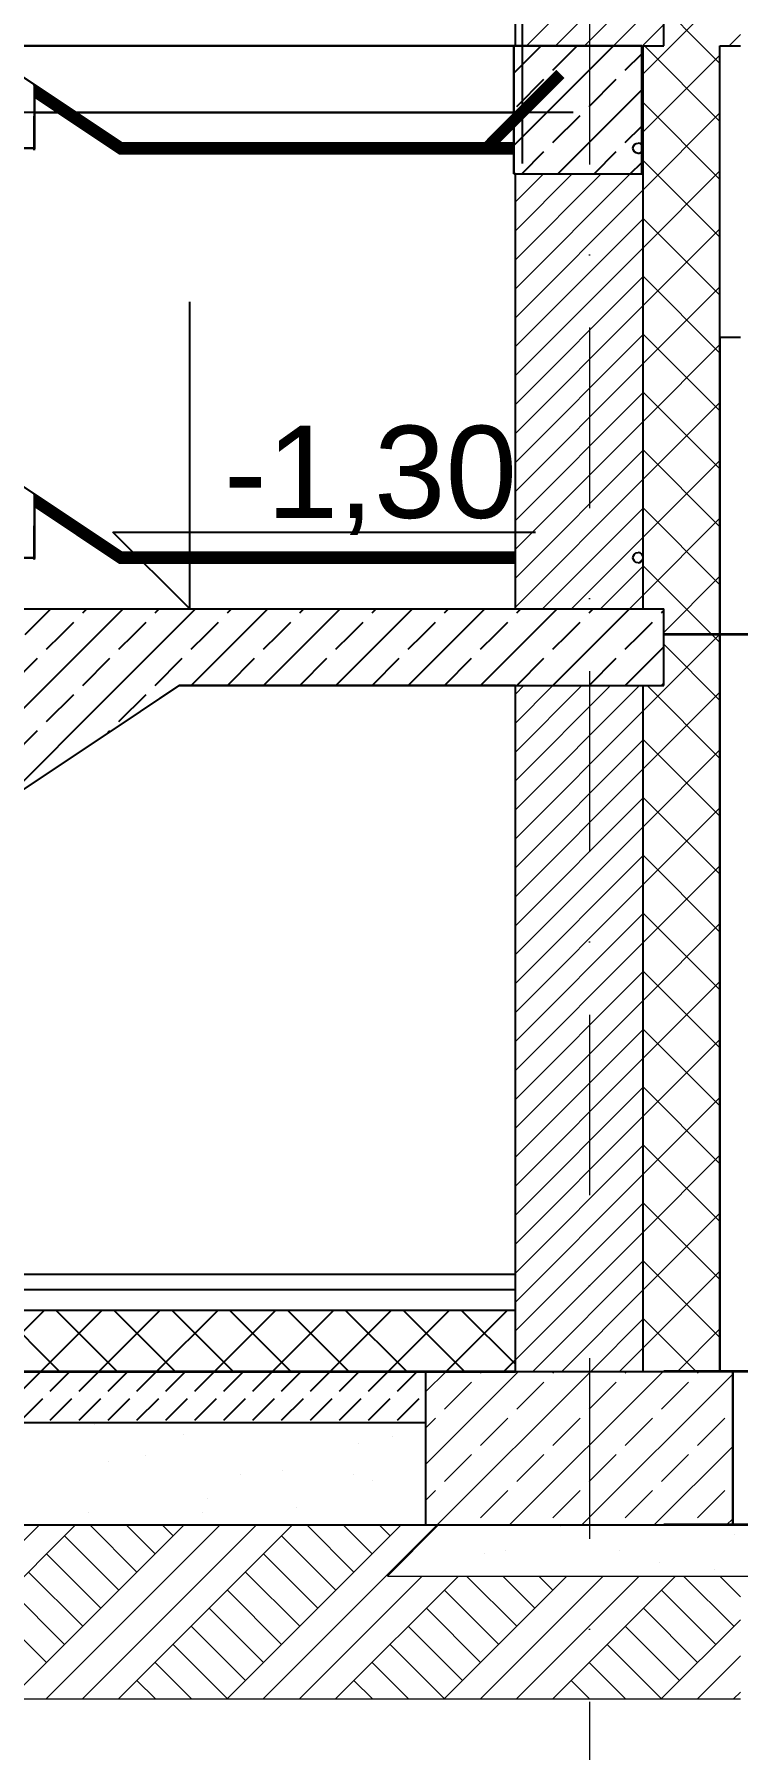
# Model space of a CAD drawing. Header units: millimetres. Extents: x 4647 to 73915, y -13612 to -8141.
# Drawn here: x 12564.9 to 12702.4, y -11426.5 to -11091.3 of the extents above; entities that cross this region are included whole.
import ezdxf
from ezdxf.enums import TextEntityAlignment as Align

# ---------------------------------------------------------------- set-up
doc = ezdxf.new("R2010")
doc.units = ezdxf.units.MM
doc.linetypes.add('Kropki i Kreski', pattern=[67.027776, 35.277777, -17.638888, 0, -14.111111])
for name, color, linetype in [('2D - Ogólne', 7, 'Continuous'), ('Konstrukcja - Siatka mod', 7, 'Continuous'), ('Konstrukcja - wieńce', 7, 'Continuous'), ('Konstrukcja - Ściany', 7, 'Continuous'), ('Konstrukcja - Ściany zew', 7, 'Continuous'), ('Structural - Combined', 7, 'Continuous'), ('Sytuacja - Teren', 7, 'Continuous'), ('WIDOK', 7, 'Continuous'), ('Wymiarowanie - Ogólne', 7, 'Continuous')]:
    doc.layers.add(name, color=color, linetype=linetype)
doc.layers.add('a_wymiary', color=250, linetype='Continuous', lineweight=9)
doc.layers.add('Konstrukcja - Siatka mod_Nr_Pióra__1', color=7, linetype='Continuous', lineweight=5)
doc.layers.add('Konstrukcja - Siatka mod_Nr_Pióra__4', color=7, linetype='Continuous', lineweight=5, true_color=0x029e21)
doc.styles.add('GENERATED_STYLE_1', font='arialbd.ttf')
doc.styles.add('GENERATED_STYLE_4', font='arial.ttf')
doc.styles.get("Standard").update_dxf_attribs({"font": 'arial.ttf'})
doc.dimstyles.new('1-100', dxfattribs={"dimtxt": 13, "dimasz": 15, "dimexe": 10, "dimexo": 20, "dimgap": 5, "dimtad": 1, "dimdec": 1, "dimrnd": 0.5, "dimtxsty": 'Standard', "dimblk": 'ARCHTICK', "dimcen": 0.09, "dimdle": 10, "dimadec": 0, "dimazin": 0, "dimtfac": 1, "dimtdec": 1, "dimtofl": 0, "dimtmove": 0, "dimatfit": 3, "dimfxl": 10, "dimfxlon": 1, "dimtolj": 1, "dimtzin": 0, "dimarcsym": 0})

# ---------------------------------------------------------------- blocks, each defined once
blk = doc.blocks.new('Standardowy znacznik siatki_3')
at = {"layer": 'Konstrukcja - Siatka mod_Nr_Pióra__4', "linetype": 'Kropki i Kreski'}
blk.add_line((1, 0), (1660.6, 0), dxfattribs=at)
at = {"layer": 'Konstrukcja - Siatka mod_Nr_Pióra__1', "style": 'GENERATED_STYLE_1'}
blk.add_attdef('AC_MarkerText_1', text='', height=18, rotation=90, dxfattribs=at).set_placement((-6.71, -6.83), align=Align.BOTTOM_LEFT)
blk = doc.blocks.new('_ArchTick')
at = {"color": 0, "linetype": 'ByBlock', "const_width": 0.15}
blk.add_lwpolyline([(-0.5, -0.5), (0.5, 0.5)], dxfattribs=at)
blk = doc.blocks.new('*D843')
at = {"layer": 'a_wymiary', "color": 0, "lineweight": -2, "transparency": 16777216}
for p, q in [((12660.29, -11086.57), (12660.29, -11116.57)), ((12345.09, -11106.57), (12345.09, -11096.57)), ((12670.29, -11106.57), (12335.09, -11106.57))]:
    blk.add_line(p, q, dxfattribs=at)
at = {"layer": 'DEFPOINTS', "color": 0, "transparency": 16777216}
for p in [(12660.29, -10936.07), (12345.09, -11106.57), (12345.09, -11106.57)]:
    blk.add_point(p, dxfattribs=at)
at = {"layer": 'a_wymiary', "color": 0, "lineweight": -2, "transparency": 16777216, "xscale": 15, "yscale": 15, "zscale": 15, "rotation": 180}
blk.add_blockref('_ArchTick', (12345.09, -11106.57), dxfattribs=at)
at = {"layer": 'a_wymiary', "color": 0, "lineweight": -2, "transparency": 16777216, "xscale": 15, "yscale": 15, "zscale": 15}
blk.add_blockref('_ArchTick', (12660.29, -11106.57), dxfattribs=at)
at = {"layer": 'a_wymiary', "color": 0, "transparency": 16777216, "insert": (12502.69, -11094.93), "char_height": 13, "attachment_point": 5}
blk.add_mtext('\\A1;315', dxfattribs=at)

msp = doc.modelspace()

# ---------------------------------------------------------------- linework, layer by layer
for p, q in [((12658.98, -11093.57), (12658.98, -10936.07)), ((12658.68, -11093.57), (12559.01, -11093.57)), ((12559.01, -11093.57), (12658.98, -11093.57)), ((12683.68, -11093.57), (12658.68, -11093.57)), ((12658.68, -11093.57), (12658.68, -11118.57)), ((12658.68, -11106.57), (12658.68, -11093.57)), ((12683.68, -11118.57), (12683.68, -11093.57)), ((12582.14, -11112.57), (12559.01, -11097.15)), ((12559.01, -11097.15), (12573.14, -11106.57)), ((12564.76, -11100.99), (12564.94, -11101.15)), ((12564.97, -11101.39), (12564.91, -11113.19)), ((12564.91, -11113.19), (12564.97, -11101.39)), ((12564.97, -11101.39), (12564.94, -11101.15)), ((12564.94, -11101.15), (12564.95, -11101.2)), ((12564.95, -11101.2), (12582.12, -11112.64)), ((12564.95, -11101.2), (12564.97, -11101.39)), ((12582.12, -11112.64), (12564.95, -11101.2)), ((12564.98, -11113.57), (12564.97, -11101.39)), ((12564.97, -11101.39), (12564.97, -11101.48)), ((12564.97, -11101.48), (12582.05, -11112.86)), ((12564.97, -11101.48), (12564.98, -11101.87)), ((12582.05, -11112.86), (12564.97, -11101.48)), ((12564.98, -11101.87), (12581.95, -11113.19)), ((12564.98, -11101.87), (12564.98, -11102.33)), ((12581.95, -11113.19), (12564.98, -11101.87)), ((12564.98, -11102.33), (12581.84, -11113.57)), ((12564.98, -11102.33), (12564.98, -11102.79)), ((12581.84, -11113.57), (12564.98, -11102.33)), ((12564.98, -11102.79), (12581.72, -11113.95)), ((12564.98, -11102.79), (12564.98, -11103.18)), ((12581.72, -11113.95), (12564.98, -11102.79)), ((12564.98, -11103.18), (12581.62, -11114.28)), ((12564.98, -11103.18), (12564.98, -11103.44)), ((12581.62, -11114.28), (12564.98, -11103.18)), ((12564.98, -11103.44), (12564.98, -11103.53)), ((12581.56, -11114.49), (12564.98, -11103.44)), ((12564.98, -11103.44), (12581.56, -11114.49)), ((12564.98, -11103.53), (12581.54, -11114.57)), ((12564.98, -11103.53), (12564.98, -11106.57)), ((12569.54, -11106.57), (12564.98, -11103.53)), ((12564.98, -11106.57), (12569.54, -11106.57)), ((12569.54, -11106.57), (12564.98, -11106.57)), ((12564.98, -11106.57), (12564.98, -11113.57)), ((12581.54, -11114.57), (12569.54, -11106.57)), ((12573.14, -11106.57), (12658.68, -11106.57)), ((12658.68, -11106.57), (12573.14, -11106.57)), ((12573.14, -11106.57), (12582.14, -11112.57)), ((12658.68, -11112.57), (12658.68, -11106.57)), ((12564.98, -11113.57), (12553.98, -11113.57)), ((12553.98, -11113.57), (12564.98, -11113.57)), ((12564.98, -11113.57), (12564.91, -11113.19)), ((12564.91, -11113.19), (12564.98, -11113.57)), ((12564.91, -11113.95), (12564.98, -11113.57)), ((12564.98, -11113.57), (12564.91, -11113.95)), ((12581.62, -11114.28), (12581.56, -11114.49)), ((12581.56, -11114.49), (12581.62, -11114.28)), ((12581.72, -11113.95), (12581.62, -11114.28)), ((12581.62, -11114.28), (12581.72, -11113.95)), ((12581.62, -11114.28), (12658.68, -11114.28)), ((12658.68, -11114.28), (12581.62, -11114.28)), ((12581.84, -11113.57), (12581.72, -11113.95)), ((12581.72, -11113.95), (12581.84, -11113.57)), ((12581.72, -11113.95), (12658.68, -11113.95)), ((12658.68, -11113.95), (12581.72, -11113.95)), ((12581.95, -11113.19), (12581.84, -11113.57)), ((12581.84, -11113.57), (12581.95, -11113.19)), ((12581.84, -11113.57), (12658.68, -11113.57)), ((12658.68, -11113.57), (12581.84, -11113.57)), ((12582.05, -11112.86), (12581.95, -11113.19)), ((12581.95, -11113.19), (12582.05, -11112.86)), ((12581.95, -11113.19), (12658.68, -11113.19)), ((12658.68, -11113.19), (12581.95, -11113.19)), ((12582.12, -11112.64), (12582.05, -11112.86)), ((12582.05, -11112.86), (12582.12, -11112.64)), ((12582.05, -11112.86), (12658.68, -11112.86)), ((12658.68, -11112.86), (12582.05, -11112.86)), ((12582.14, -11112.57), (12582.12, -11112.64)), ((12582.12, -11112.64), (12582.14, -11112.57)), ((12582.12, -11112.64), (12658.68, -11112.64)), ((12658.68, -11112.64), (12582.12, -11112.64)), ((12658.68, -11112.57), (12582.14, -11112.57)), ((12582.14, -11112.57), (12658.68, -11112.57)), ((12658.68, -11112.64), (12658.68, -11112.57)), ((12658.68, -11112.86), (12658.68, -11112.64)), ((12658.68, -11113.19), (12658.68, -11112.86)), ((12658.68, -11113.57), (12658.68, -11113.19)), ((12658.68, -11113.95), (12658.68, -11113.57)), ((12658.68, -11114.28), (12658.68, -11113.95)), ((12658.68, -11114.49), (12658.68, -11114.28)), ((12581.56, -11114.49), (12581.54, -11114.57)), ((12581.54, -11114.57), (12581.56, -11114.49)), ((12581.54, -11114.57), (12658.68, -11114.57)), ((12658.68, -11114.57), (12581.54, -11114.57)), ((12658.68, -11114.49), (12581.56, -11114.49)), ((12581.56, -11114.49), (12658.68, -11114.49)), ((12658.68, -11114.57), (12658.68, -11114.49)), ((12658.68, -11118.57), (12658.68, -11114.57)), ((12658.68, -11118.57), (12683.68, -11118.57)), ((12658.98, -11118.57), (12658.68, -11118.57)), ((12658.98, -11192.57), (12658.98, -11118.57)), ((12698.98, -11150.57), (12698.98, -11352.57)), ((12702.98, -11150.57), (12698.98, -11150.57)), ((12582.14, -11192.57), (12559.08, -11177.19)), ((12559.08, -11177.19), (12582.14, -11192.57)), ((12564.76, -11180.99), (12564.94, -11181.15)), ((12564.91, -11193.19), (12564.97, -11181.39)), ((12564.97, -11181.39), (12564.91, -11193.19)), ((12564.97, -11181.39), (12564.94, -11181.15)), ((12564.94, -11181.15), (12564.95, -11181.2)), ((12564.95, -11181.2), (12582.12, -11192.64)), ((12564.95, -11181.2), (12564.97, -11181.39)), ((12582.12, -11192.64), (12564.95, -11181.2)), ((12564.98, -11193.57), (12564.97, -11181.39)), ((12564.97, -11181.39), (12564.97, -11181.48)), ((12564.97, -11181.48), (12564.98, -11181.87)), ((12582.05, -11192.86), (12564.97, -11181.48)), ((12564.97, -11181.48), (12582.05, -11192.86)), ((12564.98, -11181.87), (12564.98, -11182.33)), ((12581.95, -11193.19), (12564.98, -11181.87)), ((12564.98, -11181.87), (12581.95, -11193.19)), ((12564.98, -11182.33), (12564.98, -11182.79)), ((12581.84, -11193.57), (12564.98, -11182.33)), ((12564.98, -11182.33), (12581.84, -11193.57)), ((12564.98, -11182.79), (12564.98, -11183.18)), ((12581.72, -11193.95), (12564.98, -11182.79)), ((12564.98, -11182.79), (12581.72, -11193.95)), ((12564.98, -11183.18), (12564.98, -11183.44)), ((12581.62, -11194.28), (12564.98, -11183.18)), ((12564.98, -11183.18), (12581.62, -11194.28)), ((12564.98, -11183.44), (12564.98, -11183.53)), ((12581.56, -11194.49), (12564.98, -11183.44)), ((12564.98, -11183.44), (12581.56, -11194.49)), ((12564.98, -11183.53), (12581.54, -11194.57)), ((12581.54, -11194.57), (12564.98, -11183.53)), ((12564.98, -11183.53), (12564.98, -11193.57)), ((12553.98, -11193.57), (12564.98, -11193.57)), ((12564.98, -11193.57), (12553.98, -11193.57)), ((12564.91, -11193.19), (12564.98, -11193.57)), ((12564.98, -11193.57), (12564.91, -11193.19)), ((12564.91, -11193.95), (12564.98, -11193.57)), ((12564.98, -11193.57), (12564.91, -11193.95)), ((12581.54, -11194.57), (12581.56, -11194.49)), ((12581.56, -11194.49), (12581.54, -11194.57)), ((12581.54, -11194.57), (12658.98, -11194.57)), ((12658.98, -11194.57), (12581.54, -11194.57)), ((12581.56, -11194.49), (12581.62, -11194.28)), ((12581.62, -11194.28), (12581.56, -11194.49)), ((12658.98, -11194.49), (12581.56, -11194.49)), ((12581.56, -11194.49), (12658.98, -11194.49)), ((12581.62, -11194.28), (12581.72, -11193.95)), ((12581.72, -11193.95), (12581.62, -11194.28)), ((12658.98, -11194.28), (12581.62, -11194.28)), ((12581.62, -11194.28), (12658.98, -11194.28)), ((12581.72, -11193.95), (12581.84, -11193.57)), ((12581.84, -11193.57), (12581.72, -11193.95)), ((12658.98, -11193.95), (12581.72, -11193.95)), ((12581.72, -11193.95), (12658.98, -11193.95)), ((12581.84, -11193.57), (12581.95, -11193.19)), ((12581.95, -11193.19), (12581.84, -11193.57)), ((12658.98, -11193.57), (12581.84, -11193.57)), ((12581.84, -11193.57), (12658.98, -11193.57)), ((12581.95, -11193.19), (12582.05, -11192.86)), ((12582.05, -11192.86), (12581.95, -11193.19)), ((12658.98, -11193.19), (12581.95, -11193.19)), ((12581.95, -11193.19), (12658.98, -11193.19)), ((12582.05, -11192.86), (12582.12, -11192.64)), ((12582.12, -11192.64), (12582.05, -11192.86)), ((12658.98, -11192.86), (12582.05, -11192.86)), ((12582.05, -11192.86), (12658.98, -11192.86)), ((12582.12, -11192.64), (12582.14, -11192.57)), ((12582.14, -11192.57), (12582.12, -11192.64)), ((12582.12, -11192.64), (12658.98, -11192.64)), ((12658.98, -11192.64), (12582.12, -11192.64)), ((12658.98, -11192.57), (12582.14, -11192.57)), ((12582.14, -11192.57), (12658.98, -11192.57)), ((12658.98, -11192.64), (12658.98, -11192.57)), ((12658.98, -11192.86), (12658.98, -11192.64)), ((12658.98, -11193.19), (12658.98, -11192.86)), ((12658.98, -11193.57), (12658.98, -11193.19)), ((12658.98, -11193.95), (12658.98, -11193.57)), ((12658.98, -11194.28), (12658.98, -11193.95)), ((12658.98, -11194.49), (12658.98, -11194.28)), ((12658.98, -11194.57), (12658.98, -11194.49)), ((12658.98, -11203.57), (12658.98, -11194.57)), ((12559.08, -11203.57), (12658.98, -11203.57)), ((12593.27, -11218.57), (12559.08, -11241.37)), ((12658.98, -11218.57), (12593.27, -11218.57)), ((12658.98, -11333.57), (12658.98, -11218.57)), ((12559.08, -11333.57), (12658.98, -11333.57)), ((12698.98, -11352.57), (12701.48, -11352.57)), ((12701.48, -11352.57), (12701.48, -11382.57)), ((12701.48, -11382.57), (12702.98, -11382.57))]:
    msp.add_line(p, q)
at = {"layer": '2D - Ogólne', "color": 5, "lineweight": 35}
for p, q in [((12862.4, -11208.57), (12687.98, -11208.57)), ((12862.4, -11352.57), (12687.98, -11352.57)), ((12914.02, -11382.57), (12687.98, -11382.57))]:
    msp.add_line(p, q, dxfattribs=at)
at = {"layer": 'Konstrukcja - wieńce'}
for p, q in [((12658.68, -11093.57), (12683.68, -11093.57)), ((12658.68, -11118.57), (12658.68, -11093.57)), ((12683.68, -11118.57), (12683.68, -11093.57)), ((12658.68, -11118.57), (12683.68, -11118.57))]:
    msp.add_line(p, q, dxfattribs=at)
at = {"layer": 'Konstrukcja - wieńce', "linetype": 'Continuous'}
for p, q in [((12658.68, -11098.9), (12664.01, -11093.57)), ((12658.68, -11113.04), (12678.15, -11093.57)), ((12666.33, -11098.32), (12671.08, -11093.57)), ((12680.48, -11098.32), (12683.68, -11095.11)), ((12659.26, -11105.39), (12664.57, -11100.09)), ((12673.41, -11105.39), (12678.71, -11100.09)), ((12667.3, -11118.57), (12683.68, -11102.18)), ((12666.33, -11112.46), (12671.64, -11107.16)), ((12680.48, -11112.46), (12683.68, -11109.25)), ((12660.23, -11118.57), (12664.57, -11114.23)), ((12674.37, -11118.57), (12678.71, -11114.23)), ((12681.44, -11118.57), (12683.68, -11116.33))]:
    msp.add_line(p, q, dxfattribs=at)
at = {"layer": 'Konstrukcja - Ściany', "color": 251, "lineweight": 15}
msp.add_line((12658.68, -11093.57), (12658.98, -11093.57), dxfattribs=at)
at = {"layer": 'Konstrukcja - Ściany zew'}
for p, q in [((12687.98, -11093.57), (12687.98, -10911.91)), ((12658.98, -11093.57), (12658.98, -10936.07)), ((12687.98, -11093.57), (12687.98, -10936.07)), ((12658.98, -11093.57), (12683.68, -11093.57)), ((12683.68, -11112.86), (12683.68, -11093.57)), ((12683.98, -11203.57), (12683.98, -11093.57)), ((12683.98, -11093.57), (12687.98, -11093.57)), ((12683.98, -11113.57), (12683.98, -11093.57)), ((12683.98, -11093.57), (12687.98, -11093.57)), ((12698.98, -11352.57), (12698.98, -11093.57)), ((12698.98, -11093.57), (12702.98, -11093.57)), ((12683.69, -11112.86), (12683.68, -11112.86)), ((12683.68, -11114.28), (12683.69, -11114.28)), ((12683.68, -11118.57), (12683.68, -11114.28)), ((12683.91, -11113.19), (12683.69, -11112.86)), ((12683.69, -11114.28), (12683.91, -11113.95)), ((12683.98, -11113.57), (12683.91, -11113.19)), ((12683.91, -11113.95), (12683.98, -11113.57)), ((12683.98, -11193.57), (12683.98, -11113.57)), ((12658.98, -11118.57), (12683.68, -11118.57)), ((12658.98, -11203.57), (12658.98, -11118.57)), ((12681.98, -11193.57), (12682.06, -11193.19)), ((12682.06, -11193.95), (12681.98, -11193.57)), ((12682.06, -11193.19), (12682.27, -11192.86)), ((12682.27, -11194.28), (12682.06, -11193.95)), ((12682.27, -11192.86), (12682.6, -11192.64)), ((12682.6, -11194.49), (12682.27, -11194.28)), ((12682.6, -11192.64), (12682.98, -11192.57)), ((12682.98, -11194.57), (12682.6, -11194.49)), ((12683.36, -11192.64), (12682.98, -11192.57)), ((12682.98, -11194.57), (12683.36, -11194.49)), ((12683.69, -11192.86), (12683.36, -11192.64)), ((12683.36, -11194.49), (12683.69, -11194.28)), ((12683.91, -11193.19), (12683.69, -11192.86)), ((12683.69, -11194.28), (12683.91, -11193.95)), ((12683.98, -11193.57), (12683.91, -11193.19)), ((12683.91, -11193.95), (12683.98, -11193.57)), ((12683.98, -11203.57), (12683.98, -11193.57)), ((12658.98, -11203.57), (12683.98, -11203.57)), ((12683.98, -11203.57), (12687.98, -11203.57)), ((12687.98, -11218.57), (12687.98, -11203.57)), ((12658.98, -11218.57), (12683.98, -11218.57)), ((12658.98, -11352.57), (12658.98, -11218.57)), ((12683.98, -11352.57), (12683.98, -11218.57)), ((12683.98, -11218.57), (12687.98, -11218.57)), ((12683.98, -11352.57), (12683.98, -11218.57)), ((12641.48, -11382.57), (12641.48, -11352.57)), ((12641.48, -11352.57), (12701.48, -11352.57)), ((12658.98, -11352.57), (12683.98, -11352.57)), ((12683.98, -11352.57), (12698.98, -11352.57)), ((12701.48, -11382.57), (12701.48, -11352.57)), ((12641.48, -11382.57), (12701.48, -11382.57))]:
    msp.add_line(p, q, dxfattribs=at)
at = {"layer": 'Konstrukcja - Ściany zew', "color": 251, "linetype": 'Continuous', "lineweight": 15}
for p, q in [((12661.18, -11093.57), (12687.98, -11066.77)), ((12666.84, -11093.57), (12687.98, -11072.43)), ((12672.5, -11093.57), (12687.98, -11078.08)), ((12689.47, -11093.57), (12702.98, -11080.06)), ((12678.15, -11093.57), (12687.98, -11083.74)), ((12695.53, -11093.57), (12687.98, -11086.02)), ((12683.81, -11093.57), (12687.98, -11089.4)), ((12683.68, -11093.7), (12683.81, -11093.57)), ((12683.98, -11099.06), (12689.47, -11093.57)), ((12698.98, -11108.34), (12684.21, -11093.57)), ((12698.98, -11097.02), (12695.53, -11093.57)), ((12700.78, -11093.57), (12702.98, -11091.37)), ((12683.98, -11110.37), (12698.98, -11095.37)), ((12683.68, -11099.36), (12683.98, -11099.06)), ((12683.68, -11105.01), (12683.98, -11104.71)), ((12698.98, -11119.65), (12683.98, -11104.65)), ((12683.98, -11121.68), (12698.98, -11106.68)), ((12683.68, -11110.67), (12683.98, -11110.37)), ((12683.68, -11116.33), (12683.98, -11116.03)), ((12698.98, -11130.96), (12683.98, -11115.96)), ((12658.98, -11124.06), (12664.47, -11118.57)), ((12658.98, -11129.71), (12670.12, -11118.57)), ((12658.98, -11135.37), (12675.78, -11118.57)), ((12658.98, -11141.03), (12681.44, -11118.57)), ((12683.98, -11133), (12698.98, -11118)), ((12658.98, -11146.68), (12683.98, -11121.68)), ((12658.98, -11152.34), (12683.98, -11127.34)), ((12698.98, -11142.28), (12683.98, -11127.28)), ((12683.98, -11144.31), (12698.98, -11129.31)), ((12658.98, -11158), (12683.98, -11133)), ((12658.98, -11163.65), (12683.98, -11138.65)), ((12698.98, -11153.59), (12683.98, -11138.59)), ((12683.98, -11155.62), (12698.98, -11140.62)), ((12658.98, -11169.31), (12683.98, -11144.31)), ((12658.98, -11174.97), (12683.98, -11149.97)), ((12698.98, -11164.91), (12683.98, -11149.91)), ((12683.98, -11166.94), (12698.98, -11151.94)), ((12658.98, -11180.62), (12683.98, -11155.62)), ((12658.98, -11186.28), (12683.98, -11161.28)), ((12698.98, -11176.22), (12683.98, -11161.22)), ((12683.98, -11178.25), (12698.98, -11163.25)), ((12658.98, -11191.94), (12683.98, -11166.94)), ((12658.98, -11197.59), (12683.98, -11172.59)), ((12698.98, -11187.53), (12683.98, -11172.53)), ((12683.98, -11189.56), (12698.98, -11174.56)), ((12658.98, -11203.25), (12683.98, -11178.25)), ((12664.32, -11203.57), (12683.98, -11183.91)), ((12698.98, -11198.85), (12683.98, -11183.85)), ((12683.98, -11200.88), (12698.98, -11185.88)), ((12669.98, -11203.57), (12683.98, -11189.56)), ((12675.63, -11203.57), (12683.98, -11195.22)), ((12698.98, -11210.16), (12683.98, -11195.16)), ((12687.98, -11208.19), (12698.98, -11197.19)), ((12681.29, -11203.57), (12683.98, -11200.88)), ((12683.98, -11223.51), (12698.98, -11208.51)), ((12698.98, -11221.47), (12687.98, -11210.47)), ((12658.98, -11220.22), (12660.63, -11218.57)), ((12658.98, -11225.88), (12666.29, -11218.57)), ((12658.98, -11231.54), (12671.95, -11218.57)), ((12658.98, -11237.19), (12677.6, -11218.57)), ((12658.98, -11242.85), (12683.26, -11218.57)), ((12683.98, -11234.82), (12698.98, -11219.82)), ((12698.98, -11232.79), (12684.76, -11218.57)), ((12658.98, -11248.51), (12683.98, -11223.51)), ((12658.98, -11254.16), (12683.98, -11229.16)), ((12698.98, -11244.1), (12683.98, -11229.1)), ((12683.98, -11246.13), (12698.98, -11231.13)), ((12658.98, -11259.82), (12683.98, -11234.82)), ((12658.98, -11265.48), (12683.98, -11240.48)), ((12698.98, -11255.42), (12683.98, -11240.42)), ((12683.98, -11257.45), (12698.98, -11242.45)), ((12658.98, -11271.13), (12683.98, -11246.13)), ((12658.98, -11276.79), (12683.98, -11251.79)), ((12698.98, -11266.73), (12683.98, -11251.73)), ((12683.98, -11268.76), (12698.98, -11253.76)), ((12658.98, -11282.45), (12683.98, -11257.45)), ((12658.98, -11288.1), (12683.98, -11263.1)), ((12698.98, -11278.04), (12683.98, -11263.04)), ((12683.98, -11280.07), (12698.98, -11265.07)), ((12658.98, -11293.76), (12683.98, -11268.76)), ((12658.98, -11299.42), (12683.98, -11274.42)), ((12698.98, -11289.36), (12683.98, -11274.36)), ((12683.98, -11291.39), (12698.98, -11276.39)), ((12658.98, -11305.07), (12683.98, -11280.07)), ((12658.98, -11310.73), (12683.98, -11285.73)), ((12698.98, -11300.67), (12683.98, -11285.67)), ((12683.98, -11302.7), (12698.98, -11287.7)), ((12658.98, -11316.39), (12683.98, -11291.39)), ((12658.98, -11322.04), (12683.98, -11297.04)), ((12698.98, -11311.98), (12683.98, -11296.98)), ((12683.98, -11314.02), (12698.98, -11299.02)), ((12658.98, -11327.7), (12683.98, -11302.7)), ((12658.98, -11333.36), (12683.98, -11308.36)), ((12698.98, -11323.3), (12683.98, -11308.3)), ((12683.98, -11325.33), (12698.98, -11310.33)), ((12658.98, -11339.02), (12683.98, -11314.02)), ((12658.98, -11344.67), (12683.98, -11319.67)), ((12698.98, -11334.61), (12683.98, -11319.61)), ((12683.98, -11336.64), (12698.98, -11321.64)), ((12658.98, -11350.33), (12683.98, -11325.33)), ((12662.4, -11352.57), (12683.98, -11330.99)), ((12698.98, -11345.93), (12683.98, -11330.93)), ((12683.98, -11347.96), (12698.98, -11332.96)), ((12668.06, -11352.57), (12683.98, -11336.64)), ((12673.71, -11352.57), (12683.98, -11342.3)), ((12694.31, -11352.57), (12683.98, -11342.24)), ((12690.68, -11352.57), (12698.98, -11344.27)), ((12679.37, -11352.57), (12683.98, -11347.96)), ((12641.48, -11356.52), (12645.43, -11352.57)), ((12641.48, -11370.66), (12659.57, -11352.57)), ((12643.71, -11382.57), (12673.71, -11352.57)), ((12645.12, -11359.95), (12650.42, -11354.64)), ((12652.19, -11352.88), (12652.5, -11352.57)), ((12657.85, -11382.57), (12687.85, -11352.57)), ((12659.26, -11359.95), (12664.57, -11354.64)), ((12666.33, -11352.88), (12666.64, -11352.57)), ((12672, -11382.57), (12701.48, -11353.08)), ((12673.41, -11359.95), (12678.71, -11354.64)), ((12680.48, -11352.88), (12680.78, -11352.57)), ((12687.55, -11359.95), (12692.85, -11354.64)), ((12694.62, -11352.88), (12694.93, -11352.57)), ((12641.48, -11363.59), (12643.35, -11361.71)), ((12652.19, -11367.02), (12657.5, -11361.71)), ((12666.33, -11367.02), (12671.64, -11361.71)), ((12680.48, -11367.02), (12685.78, -11361.71)), ((12694.62, -11367.02), (12699.92, -11361.71)), ((12645.12, -11374.09), (12650.42, -11368.79)), ((12659.26, -11374.09), (12664.57, -11368.79)), ((12673.41, -11374.09), (12678.71, -11368.79)), ((12686.14, -11382.57), (12701.48, -11367.23)), ((12687.55, -11374.09), (12692.85, -11368.79)), ((12641.48, -11377.73), (12643.35, -11375.86)), ((12652.19, -11381.16), (12657.5, -11375.86)), ((12666.33, -11381.16), (12671.64, -11375.86)), ((12680.48, -11381.16), (12685.78, -11375.86)), ((12694.62, -11381.16), (12699.92, -11375.86)), ((12700.28, -11382.57), (12701.48, -11381.37)), ((12667.77, -11382.78), (12667.77, -11382.78)), ((12701.92, -11384.51), (12701.92, -11384.51)), ((12652.97, -11388.17), (12652.97, -11388.17)), ((12657.14, -11387.53), (12657.14, -11387.53)), ((12679.42, -11387.53), (12679.42, -11387.53)), ((12687.12, -11389.89), (12687.12, -11389.89)), ((12697.98, -11391.24), (12697.98, -11391.24))]:
    msp.add_line(p, q, dxfattribs=at)
at = {"layer": 'Konstrukcja - Ściany zew', "color": 8, "lineweight": 13}
for p, q in [((12633.98, -11392.57), (12643.98, -11382.57)), ((12643.98, -11382.57), (12703.98, -11382.57)), ((12633.98, -11392.57), (12713.98, -11392.57))]:
    msp.add_line(p, q, dxfattribs=at)
at = {"layer": 'Structural - Combined', "color": 161, "lineweight": 25}
for p, q in [((12559.01, -11097.15), (12582.14, -11112.57)), ((12564.94, -11101.15), (12564.97, -11101.39)), ((12564.97, -11101.39), (12564.98, -11113.57)), ((12564.98, -11103.53), (12581.54, -11114.57)), ((12564.91, -11113.19), (12564.98, -11113.57)), ((12564.98, -11113.57), (12564.91, -11113.95)), ((12581.56, -11114.49), (12581.62, -11114.28)), ((12581.62, -11114.28), (12581.72, -11113.95)), ((12581.95, -11113.19), (12582.05, -11112.86)), ((12582.05, -11112.86), (12582.12, -11112.64)), ((12582.12, -11112.64), (12582.14, -11112.57)), ((12582.14, -11112.57), (12658.68, -11112.57)), ((12581.54, -11114.57), (12581.56, -11114.49)), ((12581.54, -11114.57), (12658.68, -11114.57)), ((12582.14, -11192.57), (12559.08, -11177.19)), ((12564.97, -11181.39), (12564.94, -11181.15)), ((12564.98, -11193.57), (12564.97, -11181.39)), ((12581.54, -11194.57), (12564.98, -11183.53)), ((12564.98, -11193.57), (12564.91, -11193.19)), ((12564.91, -11193.95), (12564.98, -11193.57)), ((12581.56, -11194.49), (12581.54, -11194.57)), ((12658.98, -11194.57), (12581.54, -11194.57)), ((12581.62, -11194.28), (12581.56, -11194.49)), ((12581.72, -11193.95), (12581.62, -11194.28)), ((12582.05, -11192.86), (12581.95, -11193.19)), ((12582.12, -11192.64), (12582.05, -11192.86)), ((12582.14, -11192.57), (12582.12, -11192.64)), ((12658.98, -11192.57), (12582.14, -11192.57))]:
    msp.add_line(p, q, dxfattribs=at)
at = {"layer": 'Structural - Combined'}
for p, q in [((12681.98, -11113.57), (12682.06, -11113.19)), ((12682.06, -11113.95), (12681.98, -11113.57)), ((12682.06, -11113.19), (12682.27, -11112.86)), ((12682.27, -11114.28), (12682.06, -11113.95)), ((12682.27, -11112.86), (12682.6, -11112.64)), ((12682.6, -11114.49), (12682.27, -11114.28)), ((12682.6, -11112.64), (12682.98, -11112.57)), ((12683.36, -11112.64), (12682.98, -11112.57)), ((12683.69, -11112.86), (12683.36, -11112.64)), ((12683.36, -11114.49), (12683.69, -11114.28)), ((12683.91, -11113.19), (12683.69, -11112.86)), ((12683.69, -11114.28), (12683.91, -11113.95)), ((12683.98, -11113.57), (12683.91, -11113.19)), ((12683.91, -11113.95), (12683.98, -11113.57)), ((12682.98, -11114.57), (12682.6, -11114.49)), ((12682.98, -11114.57), (12683.36, -11114.49)), ((12681.98, -11193.57), (12682.06, -11193.19)), ((12682.06, -11193.95), (12681.98, -11193.57)), ((12682.06, -11193.19), (12682.27, -11192.86)), ((12682.27, -11194.28), (12682.06, -11193.95)), ((12682.27, -11192.86), (12682.6, -11192.64)), ((12682.6, -11194.49), (12682.27, -11194.28)), ((12682.6, -11192.64), (12682.98, -11192.57)), ((12682.98, -11194.57), (12682.6, -11194.49)), ((12683.36, -11192.64), (12682.98, -11192.57)), ((12682.98, -11194.57), (12683.36, -11194.49)), ((12683.69, -11192.86), (12683.36, -11192.64)), ((12683.36, -11194.49), (12683.69, -11194.28)), ((12683.91, -11193.19), (12683.69, -11192.86)), ((12683.69, -11194.28), (12683.91, -11193.95)), ((12683.98, -11193.57), (12683.91, -11193.19)), ((12683.91, -11193.95), (12683.98, -11193.57)), ((12553.98, -11203.57), (12687.98, -11203.57)), ((12687.98, -11208.57), (12687.98, -11203.57)), ((12687.98, -11218.57), (12687.98, -11208.57)), ((12585.72, -11223.61), (12593.27, -11218.57)), ((12593.27, -11218.57), (12687.98, -11218.57)), ((12556.98, -11242.76), (12585.72, -11223.61))]:
    msp.add_line(p, q, dxfattribs=at)
at = {"layer": 'Structural - Combined', "linetype": 'Continuous'}
for p, q in [((12683.28, -11194.51), (12683.92, -11193.87)), ((12563.15, -11208.57), (12568.15, -11203.57)), ((12574.41, -11204.38), (12575.23, -11203.57)), ((12577.3, -11208.57), (12582.3, -11203.57)), ((12588.55, -11204.38), (12589.37, -11203.57)), ((12591.44, -11208.57), (12596.44, -11203.57)), ((12602.69, -11204.38), (12603.51, -11203.57)), ((12605.58, -11208.57), (12610.58, -11203.57)), ((12616.84, -11204.38), (12617.65, -11203.57)), ((12619.72, -11208.57), (12624.72, -11203.57)), ((12630.98, -11204.38), (12631.79, -11203.57)), ((12633.86, -11208.57), (12638.86, -11203.57)), ((12645.12, -11204.38), (12645.94, -11203.57)), ((12648.01, -11208.57), (12653.01, -11203.57)), ((12659.26, -11204.38), (12660.08, -11203.57)), ((12662.15, -11208.57), (12667.15, -11203.57)), ((12673.41, -11204.38), (12674.22, -11203.57)), ((12676.29, -11208.57), (12681.29, -11203.57)), ((12687.55, -11204.38), (12687.98, -11203.95)), ((12570.23, -11208.57), (12572.64, -11206.15)), ((12584.37, -11208.57), (12586.78, -11206.15)), ((12598.51, -11208.57), (12600.93, -11206.15)), ((12612.65, -11208.57), (12615.07, -11206.15)), ((12626.79, -11208.57), (12629.21, -11206.15)), ((12640.94, -11208.57), (12643.35, -11206.15)), ((12655.08, -11208.57), (12657.5, -11206.15)), ((12669.22, -11208.57), (12671.64, -11206.15)), ((12683.36, -11208.57), (12685.78, -11206.15)), ((12567.3, -11218.57), (12577.3, -11208.57)), ((12567.34, -11211.45), (12570.23, -11208.57)), ((12581.44, -11218.57), (12591.44, -11208.57)), ((12581.48, -11211.45), (12584.37, -11208.57)), ((12595.58, -11218.57), (12605.58, -11208.57)), ((12595.62, -11211.45), (12598.51, -11208.57)), ((12609.72, -11218.57), (12619.72, -11208.57)), ((12609.77, -11211.45), (12612.65, -11208.57)), ((12623.86, -11218.57), (12633.86, -11208.57)), ((12623.91, -11211.45), (12626.79, -11208.57)), ((12638.01, -11218.57), (12648.01, -11208.57)), ((12638.05, -11211.45), (12640.94, -11208.57)), ((12652.15, -11218.57), (12662.15, -11208.57)), ((12652.19, -11211.45), (12655.08, -11208.57)), ((12666.29, -11218.57), (12676.29, -11208.57)), ((12666.33, -11211.45), (12669.22, -11208.57)), ((12680.43, -11218.57), (12687.98, -11211.02)), ((12680.48, -11211.45), (12683.36, -11208.57)), ((12560.27, -11218.53), (12565.57, -11213.22)), ((12574.41, -11218.53), (12579.71, -11213.22)), ((12588.55, -11218.53), (12593.86, -11213.22)), ((12602.69, -11218.53), (12608, -11213.22)), ((12616.84, -11218.53), (12622.14, -11213.22)), ((12630.98, -11218.53), (12636.28, -11213.22)), ((12645.12, -11218.53), (12650.42, -11213.22)), ((12659.26, -11218.53), (12664.57, -11213.22)), ((12673.41, -11218.53), (12678.71, -11213.22)), ((12687.55, -11218.53), (12687.98, -11218.09)), ((12515.34, -11270.53), (12567.3, -11218.57)), ((12557.77, -11242.24), (12581.44, -11218.57)), ((12567.34, -11225.6), (12572.64, -11220.29)), ((12581.48, -11225.6), (12586.78, -11220.29)), ((12560.27, -11232.67), (12565.57, -11227.36)), ((12578.98, -11228.1), (12579.71, -11227.36))]:
    msp.add_line(p, q, dxfattribs=at)
at = {"layer": 'Sytuacja - Teren'}
msp.add_line((12702.98, -11150.57), (12698.98, -11150.57), dxfattribs=at)
at = {"layer": 'Sytuacja - Teren', "color": 53, "lineweight": 13}
for p, q in [((12410.84, -11382.57), (12643.98, -11382.57)), ((12633.98, -11392.57), (12643.98, -11382.57)), ((12633.98, -11392.57), (12702.98, -11392.57)), ((11695, -11416.57), (12702.98, -11416.57))]:
    msp.add_line(p, q, dxfattribs=at)
at = {"layer": 'Sytuacja - Teren', "color": 41, "linetype": 'Continuous', "lineweight": 13}
for p, q in [((12531.93, -11416.57), (12565.93, -11382.57)), ((12539, -11416.57), (12573, -11382.57)), ((12560.21, -11416.57), (12594.21, -11382.57)), ((12567.29, -11416.57), (12601.29, -11382.57)), ((12581.48, -11395.3), (12570.87, -11384.7)), ((12574.36, -11416.57), (12608.36, -11382.57)), ((12585.02, -11391.77), (12575.82, -11382.57)), ((12581.43, -11416.57), (12615.43, -11382.57)), ((12588.55, -11388.23), (12582.89, -11382.57)), ((12592.09, -11384.7), (12589.96, -11382.57)), ((12602.64, -11416.57), (12636.64, -11382.57)), ((12609.71, -11416.57), (12643.71, -11382.57)), ((12623.91, -11395.3), (12613.3, -11384.7)), ((12627.44, -11391.77), (12618.25, -11382.57)), ((12630.98, -11388.23), (12625.32, -11382.57)), ((12634.51, -11384.7), (12632.39, -11382.57)), ((12577.95, -11398.84), (12567.34, -11388.23)), ((12620.37, -11398.84), (12609.77, -11388.23)), ((12574.41, -11402.37), (12563.8, -11391.77)), ((12616.84, -11402.37), (12606.23, -11391.77)), ((12616.78, -11416.57), (12640.78, -11392.57)), ((12623.85, -11416.57), (12647.85, -11392.57)), ((12645.07, -11416.57), (12669.07, -11392.57)), ((12659.26, -11402.37), (12649.46, -11392.57)), ((12652.14, -11416.57), (12676.14, -11392.57)), ((12662.8, -11398.84), (12656.53, -11392.57)), ((12659.21, -11416.57), (12683.21, -11392.57)), ((12666.33, -11395.3), (12663.6, -11392.57)), ((12666.28, -11416.57), (12690.28, -11392.57)), ((12701.69, -11402.37), (12691.88, -11392.57)), ((12702.98, -11396.59), (12698.96, -11392.57)), ((12570.87, -11405.91), (12560.27, -11395.3)), ((12613.3, -11405.91), (12602.69, -11395.3)), ((12655.73, -11405.91), (12645.12, -11395.3)), ((12698.15, -11405.91), (12687.55, -11395.3)), ((12567.34, -11409.44), (12556.73, -11398.84)), ((12609.77, -11409.44), (12599.16, -11398.84)), ((12652.19, -11409.44), (12641.59, -11398.84)), ((12694.62, -11409.44), (12684.01, -11398.84)), ((12606.23, -11412.98), (12595.62, -11402.37)), ((12648.66, -11412.98), (12638.05, -11402.37)), ((12691.08, -11412.98), (12680.48, -11402.37)), ((12687.49, -11416.57), (12702.98, -11401.08)), ((12602.69, -11416.52), (12592.09, -11405.91)), ((12645.12, -11416.52), (12634.51, -11405.91)), ((12687.55, -11416.52), (12676.94, -11405.91)), ((12694.57, -11416.57), (12702.98, -11408.15)), ((12595.68, -11416.57), (12588.55, -11409.44)), ((12638.1, -11416.57), (12630.98, -11409.44)), ((12680.53, -11416.57), (12673.41, -11409.44)), ((12588.61, -11416.57), (12585.02, -11412.98)), ((12631.03, -11416.57), (12627.44, -11412.98)), ((12673.46, -11416.57), (12669.87, -11412.98)), ((12701.64, -11416.57), (12702.98, -11415.22)), ((12581.53, -11416.57), (12581.48, -11416.52)), ((12623.96, -11416.57), (12623.91, -11416.52)), ((12666.39, -11416.57), (12666.33, -11416.52))]:
    msp.add_line(p, q, dxfattribs=at)
at = {"layer": 'WIDOK'}
for p, q in [((12420.77, -11333.57), (12658.98, -11333.57)), ((12658.98, -11336.57), (12658.98, -11333.57)), ((12416.27, -11336.57), (12658.98, -11336.57)), ((12416.27, -11336.57), (12658.98, -11336.57)), ((12658.98, -11340.57), (12658.98, -11336.57)), ((12410.27, -11340.57), (12658.98, -11340.57)), ((12410.27, -11340.57), (12658.98, -11340.57)), ((12658.98, -11352.57), (12658.98, -11340.57)), ((12410.84, -11352.57), (12641.48, -11352.57)), ((12641.48, -11362.57), (12641.48, -11352.57)), ((12410.84, -11362.57), (12641.48, -11362.57)), ((12410.84, -11362.57), (12641.48, -11362.57)), ((12641.48, -11382.57), (12641.48, -11362.57)), ((12410.84, -11382.57), (12641.48, -11382.57))]:
    msp.add_line(p, q, dxfattribs=at)
at = {"layer": 'WIDOK', "linetype": 'Continuous'}
for p, q in [((12554.92, -11352.57), (12566.92, -11340.57)), ((12569.86, -11352.57), (12557.86, -11340.57)), ((12566.23, -11352.57), (12578.23, -11340.57)), ((12581.17, -11352.57), (12569.17, -11340.57)), ((12577.55, -11352.57), (12589.55, -11340.57)), ((12592.49, -11352.57), (12580.49, -11340.57)), ((12588.86, -11352.57), (12600.86, -11340.57)), ((12603.8, -11352.57), (12591.8, -11340.57)), ((12600.17, -11352.57), (12612.17, -11340.57)), ((12615.12, -11352.57), (12603.12, -11340.57)), ((12611.49, -11352.57), (12623.49, -11340.57)), ((12626.43, -11352.57), (12614.43, -11340.57)), ((12622.8, -11352.57), (12634.8, -11340.57)), ((12637.74, -11352.57), (12625.74, -11340.57)), ((12634.11, -11352.57), (12646.11, -11340.57)), ((12649.06, -11352.57), (12637.06, -11340.57)), ((12645.43, -11352.57), (12657.43, -11340.57)), ((12658.98, -11351.18), (12648.37, -11340.57)), ((12656.74, -11352.57), (12658.98, -11350.33)), ((12562.39, -11356.41), (12566.23, -11352.57)), ((12568.05, -11356.41), (12571.89, -11352.57)), ((12573.7, -11356.41), (12577.55, -11352.57)), ((12579.36, -11356.41), (12583.2, -11352.57)), ((12585.02, -11356.41), (12588.86, -11352.57)), ((12590.67, -11356.41), (12594.52, -11352.57)), ((12596.33, -11356.41), (12600.17, -11352.57)), ((12601.99, -11356.41), (12605.83, -11352.57)), ((12607.64, -11356.41), (12611.49, -11352.57)), ((12613.3, -11356.41), (12617.14, -11352.57)), ((12618.96, -11356.41), (12622.8, -11352.57)), ((12624.61, -11356.41), (12628.46, -11352.57)), ((12630.27, -11356.41), (12634.11, -11352.57)), ((12635.93, -11356.41), (12639.77, -11352.57)), ((12562.39, -11362.07), (12566.63, -11357.83)), ((12568.05, -11362.07), (12572.29, -11357.83)), ((12573.7, -11362.07), (12577.95, -11357.83)), ((12579.36, -11362.07), (12583.6, -11357.83)), ((12585.02, -11362.07), (12589.26, -11357.83)), ((12590.67, -11362.07), (12594.92, -11357.83)), ((12596.33, -11362.07), (12600.57, -11357.83)), ((12601.99, -11362.07), (12606.23, -11357.83)), ((12607.64, -11362.07), (12611.89, -11357.83)), ((12613.3, -11362.07), (12617.54, -11357.83)), ((12618.96, -11362.07), (12623.2, -11357.83)), ((12624.61, -11362.07), (12628.86, -11357.83)), ((12630.27, -11362.07), (12634.51, -11357.83)), ((12635.93, -11362.07), (12640.17, -11357.83)), ((12576.77, -11363.01), (12576.77, -11363.01)), ((12594.2, -11364.86), (12594.2, -11364.86)), ((12634.87, -11365.25), (12634.87, -11365.25)), ((12586.61, -11368.96), (12586.61, -11368.96)), ((12628.35, -11366.59), (12628.35, -11366.59)), ((12579.4, -11370.25), (12579.4, -11370.25)), ((12613.55, -11371.97), (12613.55, -11371.97)), ((12605.17, -11372.68), (12605.17, -11372.68)), ((12627.44, -11372.68), (12627.44, -11372.68)), ((12630.99, -11373.82), (12630.99, -11373.82)), ((12598.75, -11377.36), (12598.75, -11377.36)), ((12575.47, -11380.1), (12575.47, -11380.1)), ((12597.74, -11380.1), (12597.74, -11380.1)), ((12616.19, -11379.21), (12616.19, -11379.21))]:
    msp.add_line(p, q, dxfattribs=at)
at = {"layer": 'WIDOK', "color": 251, "lineweight": 35}
msp.add_line((12401.84, -11352.57), (12658.98, -11352.57), dxfattribs=at)
at = {"layer": 'Wymiarowanie - Ogólne', "color": 161, "lineweight": 25}
for p, q in [((12595.32, -11203.57), (12595.32, -11143.57)), ((12595.32, -11203.57), (12580.32, -11188.57)), ((12580.32, -11188.57), (12595.32, -11188.57)), ((12595.32, -11188.57), (12662.91, -11188.57))]:
    msp.add_line(p, q, dxfattribs=at)
at = {"layer": 'Wymiarowanie - Ogólne', "color": 151, "lineweight": 20}
for q in [(12584.07, -11203.57), (12606.57, -11203.57)]:
    msp.add_line((12595.32, -11203.57), q, dxfattribs=at)

# ---------------------------------------------------------------- block references
at = {"layer": 'Konstrukcja - Siatka mod', "color": 251, "lineweight": 15, "rotation": 270}
msp.add_blockref('Standardowy znacznik siatki_3', (12673.48, -10073.57), dxfattribs=at)

# ---------------------------------------------------------------- texts
at = {"layer": 'Wymiarowanie - Ogólne', "color": 5, "style": 'GENERATED_STYLE_4'}
msp.add_text('-1,30', height=18, dxfattribs=at).set_placement((12602, -11185.8))

# ---------------------------------------------------------------- dimensions: what is measured, and where the dimension line sits
at = {"layer": 'a_wymiary'}
dim = msp.add_linear_dim(base=(12345.09, -11106.57), p1=(12660.29, -10936.07), p2=(12345.09, -11106.57), dimstyle='1-100', override={"dimfxl": 20}, dxfattribs=at)
dim.commit()
dim.dimension.update_dxf_attribs({"geometry": '*D843', "text_midpoint": (12502.69, -11094.93)})

doc.saveas('drawing.dxf')
